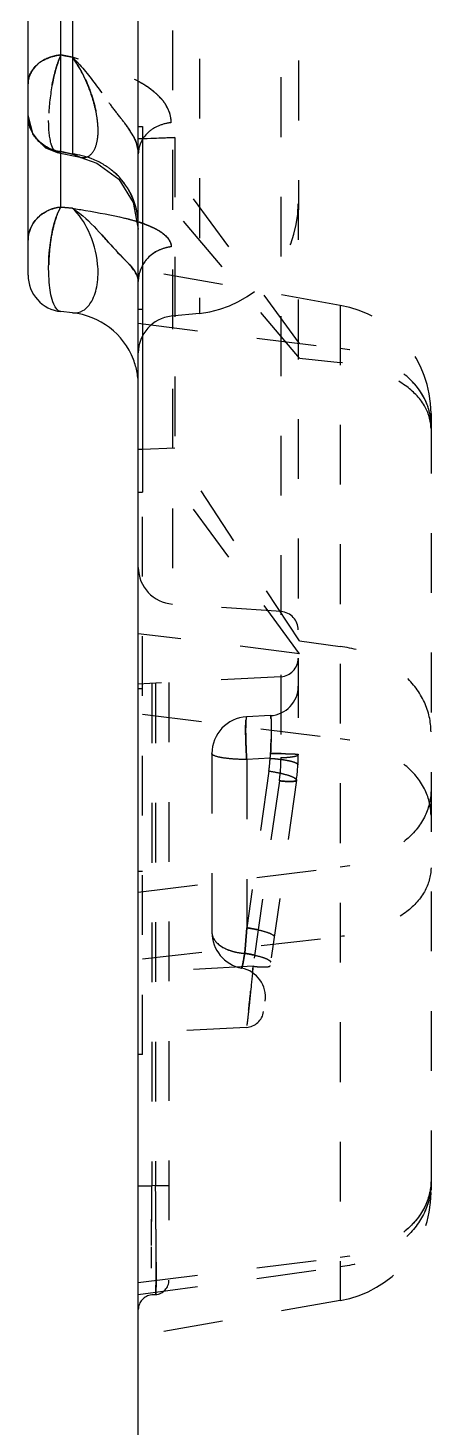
# Model space of a CAD drawing. Header units: millimetres. Extents: x 1727 to 4210, y -6182 to 759.
# Drawn here: x 2841.48 to 2852.5, y -2806.55 to -2768.27 of the extents above; entities that cross this region are included whole.
import ezdxf

# ---------------------------------------------------------------- set-up
doc = ezdxf.new("R2010")
doc.units = ezdxf.units.MM
doc.header["$LTSCALE"] = 16.335
doc.linetypes.add('HIDDEN', pattern=[0.2, 0.1, -0.1])
doc.layers.get('0').update_dxf_attribs({"linetype": 'CONTINUOUS'})
doc.layers.add('DEFAULT_2', color=8, linetype='HIDDEN')

msp = doc.modelspace()

# ---------------------------------------------------------------- linework, layer by layer
at = {"color": 7, "linetype": 'Continuous'}
for p, q in [((2844.498, -2882.769), (2844.498, -2532.769)), ((2841.483, -2775.023), (2841.483, -2754.412)), ((2842.383, -2773.165), (2842.383, -2763.16)), ((2842.698, -2763.158), (2842.698, -2771.713)), ((2841.483, -2770.688), (2841.61, -2771.178)), ((2844.498, -2770.963), (2844.608, -2770.963)), ((2844.608, -2770.963), (2844.608, -2780.963)), ((2842.282, -2771.672), (2842.383, -2771.647)), ((2842.282, -2771.672), (2842.904, -2771.803)), ((2842.384, -2771.647), (2842.488, -2771.669)), ((2842.488, -2771.669), (2842.592, -2771.691)), ((2842.592, -2771.691), (2842.696, -2771.713)), ((2842.903, -2771.803), (2842.698, -2771.713)), ((2842.903, -2771.803), (2843.366, -2771.961)), ((2843.366, -2771.961), (2843.963, -2772.405)), ((2843.963, -2772.405), (2844.359, -2773.035)), ((2842.383, -2773.165), (2842.488, -2773.175)), ((2842.488, -2773.175), (2842.698, -2773.196)), ((2842.698, -2776.056), (2842.383, -2776.023)), ((2844.498, -2780.963), (2844.608, -2780.963))]:
    msp.add_line(p, q, dxfattribs=at)
msp.add_lwpolyline([(2841.61, -2771.178), (2841.959, -2771.543), (2842.282, -2771.672)], dxfattribs=at)
for centre, radius, start, end in [((2842.499, -2770.653), 1.018, 201.3864, 205.0278), ((2842.45, -2773.838), 2.139, 55.4267, 63.6477), ((2842.509, -2773.749), 2.032, 52.8645, 55.3856), ((2842.488, -2775.023), 1.005, 180, 264), ((2842.488, -2778.055), 2.01, 21, 84)]:
    msp.add_arc(centre, radius, start, end, dxfattribs=at)
for points, knots in [([(2841.551, -2771.024), (2841.54, -2770.995), (2841.502, -2770.882), (2841.483, -2770.761), (2841.483, -2770.673)], [0, 0, 0, 0, 0.2618, 1, 1, 1, 1]), ([(2843.399, -2771.921), (2843.343, -2771.893), (2843.119, -2771.794), (2842.878, -2771.731), (2842.698, -2771.713)], [0, 0, 0, 0, 0.259003, 1, 1, 1, 1]), ([(2842.383, -2773.165), (2842.143, -2773.188), (2841.682, -2773.387), (2841.483, -2773.855), (2841.483, -2774.071)], [0, 0, 0, 0, 0.527022, 1, 1, 1, 1]), ([(2842.246, -2773.462), (2842.256, -2773.433), (2842.293, -2773.33), (2842.34, -2773.23), (2842.383, -2773.165)], [0, 0, 0, 0, 0.28418, 1, 1, 1, 1]), ([(2842.698, -2773.196), (2842.818, -2773.216), (2843.293, -2773.297), (2843.768, -2773.381), (2844.119, -2773.465)], [0, 0, 0, 0, 0.252632, 1, 1, 1, 1]), ([(2842.698, -2773.196), (2842.767, -2773.239), (2843.065, -2773.449), (2843.313, -2773.718), (2843.501, -2773.927)], [0, 0, 0, 0, 0.22542, 1, 1, 1, 1]), ([(2843.386, -2774.721), (2843.353, -2774.409), (2843.203, -2773.854), (2842.885, -2773.365), (2842.698, -2773.196)], [0, 0, 0, 0, 0.552721, 1, 1, 1, 1]), ([(2842.139, -2773.87), (2842.146, -2773.833), (2842.176, -2773.695), (2842.213, -2773.56), (2842.246, -2773.462)], [0, 0, 0, 0, 0.268256, 1, 1, 1, 1]), ([(2842.072, -2775.303), (2842.059, -2775.19), (2842.029, -2774.712), (2842.067, -2774.228), (2842.139, -2773.87)], [0, 0, 0, 0, 0.237272, 1, 1, 1, 1]), ([(2843.501, -2773.927), (2843.664, -2774.11), (2843.958, -2774.446), (2844.292, -2774.753), (2844.403, -2774.923)], [0, 0, 0, 0, 0.546458, 1, 1, 1, 1]), ([(2842.698, -2776.056), (2842.795, -2776.066), (2843.024, -2776.016), (2843.269, -2775.711), (2843.401, -2775.26), (2843.406, -2774.909), (2843.386, -2774.721)], [0, 0, 0, 0, 0.174561, 0.383707, 0.663149, 1, 1, 1, 1]), ([(2842.383, -2776.023), (2842.291, -2776.013), (2842.124, -2775.726), (2842.092, -2775.479), (2842.072, -2775.303)], [0, 0, 0, 0, 0.34278, 1, 1, 1, 1])]:
    msp.add_open_spline(points, degree=3, knots=knots, dxfattribs=at)
for points in [[(2841.741, -2771.328), (2841.674, -2771.257), (2841.618, -2771.173), (2841.577, -2771.084)], [(2842.032, -2771.542), (2841.924, -2771.489), (2841.823, -2771.416), (2841.741, -2771.328)], [(2842.383, -2771.647), (2842.261, -2771.635), (2842.141, -2771.597), (2842.032, -2771.542)], [(2843.981, -2772.35), (2843.907, -2772.269), (2843.824, -2772.195), (2843.736, -2772.129)], [(2844.359, -2772.959), (2844.271, -2772.737), (2844.143, -2772.526), (2843.981, -2772.35)], [(2844.119, -2773.465), (2844.253, -2773.497), (2844.386, -2773.533), (2844.517, -2773.575)]]:
    msp.add_open_spline(points, degree=3, dxfattribs=at)
at = {"layer": 'DEFAULT_2', "color": 8, "linetype": 'HIDDEN'}
for p, q in [((2848.899, -2605.811), (2848.869, -2788.13)), ((2848.393, -2609.533), (2848.397, -2788.216)), ((2845.432, -2611.519), (2845.432, -2784.018)), ((2846.169, -2622.096), (2846.169, -2776.07)), ((2842.698, -2769.067), (2842.383, -2769.004)), ((2842.383, -2769.004), (2842.488, -2769.025)), ((2842.488, -2769.025), (2842.698, -2769.067)), ((2844.498, -2771.299), (2845.498, -2771.261)), ((2844.62, -2771.294), (2844.498, -2771.299)), ((2845.498, -2771.261), (2844.62, -2771.294)), ((2845.498, -2771.261), (2845.498, -2780.726)), ((2842.282, -2771.672), (2842.281, -2771.672)), ((2842.696, -2771.713), (2842.384, -2771.647)), ((2842.904, -2771.803), (2842.905, -2771.803)), ((2848.899, -2776.891), (2845.498, -2772.241)), ((2842.698, -2773.196), (2842.383, -2773.165)), ((2844.359, -2773.035), (2844.498, -2773.766)), ((2848.899, -2777.295), (2845.498, -2773.274)), ((2850.019, -2775.851), (2844.498, -2774.878)), ((2850.019, -2775.851), (2850.019, -2803.062)), ((2844.608, -2775.963), (2844.498, -2775.963)), ((2844.498, -2776.342), (2850.019, -2777.031)), ((2846.169, -2776.07), (2845.398, -2776.151)), ((2848.899, -2777.295), (2850.019, -2777.416)), ((2852.498, -2778.812), (2852.498, -2800.106)), ((2844.498, -2779.784), (2844.608, -2779.78)), ((2844.608, -2779.78), (2845.498, -2779.747)), ((2848.899, -2785.021), (2845.498, -2779.821)), ((2848.899, -2785.376), (2845.498, -2780.726)), ((2844.608, -2796.332), (2844.608, -2780.963)), ((2848.402, -2784.226), (2845.432, -2784.018)), ((2848.899, -2785.376), (2844.498, -2784.828)), ((2848.899, -2785.021), (2850.019, -2785.177)), ((2848.394, -2786.004), (2844.498, -2786.209)), ((2844.863, -2786.189), (2844.863, -2799.921)), ((2844.97, -2786.184), (2844.97, -2799.912)), ((2845.335, -2786.165), (2845.335, -2802.502)), ((2844.608, -2786.332), (2844.498, -2786.332)), ((2844.608, -2787.028), (2850.019, -2787.703)), ((2848.107, -2787.069), (2847.46, -2787.103)), ((2846.508, -2788.107), (2846.508, -2792.987)), ((2848.101, -2788.236), (2847.46, -2788.27)), ((2847.46, -2788.27), (2847.46, -2792.869)), ((2848.066, -2788.591), (2847.46, -2792.869)), ((2848.353, -2788.85), (2847.635, -2793.921)), ((2848.82, -2788.835), (2847.924, -2795.162)), ((2844.498, -2791.899), (2850.019, -2791.21)), ((2844.608, -2791.332), (2844.498, -2791.332)), ((2844.608, -2793.716), (2850.019, -2793.109)), ((2847.405, -2793.568), (2847.46, -2792.869)), ((2847.46, -2792.869), (2847.423, -2793.334)), ((2847.423, -2793.334), (2847.405, -2793.568)), ((2847.635, -2793.921), (2845.335, -2794.041)), ((2847.626, -2794.006), (2847.635, -2793.921)), ((2847.616, -2794.107), (2847.626, -2794.006)), ((2847.452, -2795.593), (2845.335, -2795.704)), ((2844.608, -2796.332), (2844.498, -2796.332)), ((2844.498, -2799.921), (2844.863, -2799.921)), ((2844.97, -2799.912), (2844.863, -2799.921)), ((2844.97, -2799.912), (2845.335, -2799.912)), ((2844.498, -2802.571), (2850.019, -2801.883)), ((2844.498, -2802.896), (2850.019, -2802.144)), ((2850.019, -2803.062), (2844.498, -2804.035)), ((2844.97, -2802.901), (2844.863, -2802.91))]:
    msp.add_line(p, q, dxfattribs=at)
for centre, radius, start, end in [((2843.904, -2771.284), 1.631, 43.8589, 45.7658), ((2845.337, -2771.747), 0.845, 150.8371, 155.6882), ((2845.854, -2773.071), 3.015, 276, 0), ((2842.772, -2773.663), 1.726, 0.0736, 6.4491), ((2843.37, -2777.135), 3.74, 69.6895, 72.137), ((2845.484, -2775.228), 0.99, 153.4151, 159.9496), ((2849.498, -2778.806), 3, 0, 80), ((2845.503, -2777.15), 1.005, 96, 180), ((2842.488, -2778.055), 2.01, 0, 21), ((2845.503, -2783.015), 1.005, 180, 266), ((2848.367, -2784.727), 0.502, 0, 86), ((2848.367, -2785.503), 0.502, 273.1169, 0), ((2848.065, -2786.266), 0.804, 273, 0), ((2847.513, -2788.107), 1.005, 93, 180), ((2828.867, -2787.269), 19.265, 357.5157, 358.6909), ((2846.859, -2788.05), 1.256, 351.4533, 357.5118), ((2848.071, -2810.457), 22.353, 89.153, 89.8909), ((2843.844, -2788.13), 5.025, 351.9403, 0), ((2843.887, -2788), 4.221, 351.9403, 356.7822), ((2843.894, -2788.216), 4.504, 351.9397, 0.0068), ((2847.513, -2792.987), 1.005, 180, 259.0257), ((2846.829, -2797.174), 4.351, 77.6018, 81.6587), ((2813.586, -2788.036), 34.269, 350.4982, 350.7099), ((2846.78, -2797.567), 4.048, 77.1166, 81.1147), ((2836.488, -2791.868), 11.049, 350.0627, 350.4967), ((2847.168, -2794.763), 0.804, 351.9403, 79.0293), ((2792.651, -2789.128), 55.189, 353.7666, 354.328), ((2847.426, -2795.092), 0.502, 273, 351.9403), ((3086.521, -2802.72), 241.675, 179.3365, 179.59237), ((2595.547, -2802.787), 249.44, 0.41738, 0.66034), ((2849.498, -2800.108), 3, 280, 0), ((2653.178, -2802.351), 191.807, 0.28791, 0.41254), ((2973.778, -2802.085), 128.93, 179.78223, 179.91193), ((2707.758, -2802.085), 137.226, 0.03063, 0.29141), ((2933.132, -2802.032), 88.283, 179.90593, 180.09408), ((2844.935, -2802.502), 0.4, 275, 360), ((2844.898, -2803.308), 0.4, 95, 180)]:
    msp.add_arc(centre, radius, start, end, dxfattribs=at)
for points, knots in [([(2841.483, -2769.792), (2841.483, -2769.6), (2841.649, -2769.285), (2842.028, -2769.074), (2842.263, -2769.014), (2842.383, -2769.004)], [0, 0, 0, 0, 0.44668, 0.72008, 1, 1, 1, 1]), ([(2842.383, -2769.004), (2842.207, -2769.019), (2841.875, -2769.117), (2841.62, -2769.366), (2841.551, -2769.508)], [0, 0, 0, 0, 0.526513, 1, 1, 1, 1]), ([(2842.383, -2769.004), (2842.275, -2769.236), (2842.133, -2769.78), (2842.031, -2770.571), (2842.05, -2771.203), (2842.145, -2771.555), (2842.236, -2771.662), (2842.281, -2771.672)], [0, 0, 0, 0, 0.276721, 0.601, 0.865729, 0.949547, 1, 1, 1, 1]), ([(2842.246, -2769.383), (2842.256, -2769.348), (2842.295, -2769.22), (2842.341, -2769.093), (2842.383, -2769.004)], [0, 0, 0, 0, 0.27328, 1, 1, 1, 1]), ([(2844.497, -2771.704), (2844.498, -2771.478), (2844.325, -2771.124), (2844.012, -2770.722), (2843.651, -2770.258), (2843.245, -2769.679), (2842.886, -2769.248), (2842.698, -2769.067)], [0, 0, 0, 0, 0.210758, 0.340357, 0.480132, 0.756505, 1, 1, 1, 1]), ([(2845.397, -2770.857), (2845.398, -2770.747), (2845.349, -2770.515), (2845.149, -2770.203), (2844.845, -2769.933), (2844.336, -2769.619), (2843.603, -2769.345), (2843.001, -2769.159), (2842.698, -2769.067)], [0, 0, 0, 0, 0.096272, 0.200995, 0.319083, 0.448523, 0.722234, 1, 1, 1, 1]), ([(2842.698, -2769.067), (2842.883, -2769.322), (2843.113, -2769.762), (2843.313, -2770.388), (2843.402, -2770.864), (2843.403, -2771.282), (2843.317, -2771.601), (2843.137, -2771.81), (2842.973, -2771.819), (2842.904, -2771.804)], [0, 0, 0, 0, 0.299029, 0.464922, 0.623315, 0.756555, 0.858183, 0.932657, 1, 1, 1, 1]), ([(2843.303, -2770.394), (2843.271, -2770.267), (2843.13, -2769.8), (2842.907, -2769.355), (2842.698, -2769.067)], [0, 0, 0, 0, 0.268634, 1, 1, 1, 1]), ([(2842.698, -2769.067), (2842.767, -2769.134), (2843.059, -2769.439), (2843.309, -2769.781), (2843.501, -2770.043)], [0, 0, 0, 0, 0.228895, 1, 1, 1, 1]), ([(2842.139, -2769.842), (2842.146, -2769.802), (2842.177, -2769.648), (2842.214, -2769.495), (2842.246, -2769.383)], [0, 0, 0, 0, 0.260234, 1, 1, 1, 1]), ([(2841.551, -2769.508), (2841.54, -2769.532), (2841.502, -2769.622), (2841.483, -2769.72), (2841.483, -2769.792)], [0, 0, 0, 0, 0.265891, 1, 1, 1, 1]), ([(2845.042, -2770.116), (2845.008, -2770.082), (2844.857, -2769.947), (2844.687, -2769.834), (2844.552, -2769.758)], [0, 0, 0, 0, 0.238028, 1, 1, 1, 1]), ([(2845.397, -2770.857), (2845.397, -2770.733), (2845.334, -2770.469), (2845.176, -2770.253), (2845.08, -2770.154)], [0, 0, 0, 0, 0.474277, 1, 1, 1, 1]), ([(2843.386, -2770.846), (2843.382, -2770.809), (2843.362, -2770.657), (2843.332, -2770.507), (2843.303, -2770.394)], [0, 0, 0, 0, 0.240766, 1, 1, 1, 1]), ([(2841.483, -2770.673), (2841.483, -2770.903), (2841.668, -2771.392), (2842.14, -2771.622), (2842.383, -2771.647)], [0, 0, 0, 0, 0.485106, 1, 1, 1, 1]), ([(2842.281, -2771.672), (2842.241, -2771.663), (2842.159, -2771.578), (2842.063, -2771.282), (2842.047, -2771.005), (2842.047, -2770.798)], [0, 0, 0, 0, 0.131025, 0.339446, 1, 1, 1, 1]), ([(2842.904, -2771.804), (2842.975, -2771.819), (2843.144, -2771.808), (2843.325, -2771.586), (2843.407, -2771.253), (2843.402, -2770.992), (2843.386, -2770.846)], [0, 0, 0, 0, 0.17613, 0.373248, 0.644408, 1, 1, 1, 1]), ([(2845.398, -2770.856), (2845.281, -2770.867), (2845.048, -2770.928), (2844.662, -2771.158), (2844.497, -2771.496), (2844.497, -2771.704)], [0, 0, 0, 0, 0.263676, 0.530732, 1, 1, 1, 1]), ([(2844.217, -2770.995), (2844.235, -2771.022), (2844.303, -2771.122), (2844.365, -2771.227), (2844.403, -2771.308)], [0, 0, 0, 0, 0.262687, 1, 1, 1, 1]), ([(2844.403, -2771.308), (2844.418, -2771.341), (2844.469, -2771.467), (2844.497, -2771.604), (2844.497, -2771.704)], [0, 0, 0, 0, 0.26541, 1, 1, 1, 1]), ([(2844.498, -2773.661), (2844.498, -2773.191), (2844.116, -2772.212), (2843.173, -2771.762), (2842.698, -2771.713)], [0, 0, 0, 0, 0.495684, 1, 1, 1, 1]), ([(2844.567, -2771.399), (2844.555, -2771.424), (2844.517, -2771.522), (2844.497, -2771.627), (2844.497, -2771.704)], [0, 0, 0, 0, 0.262458, 1, 1, 1, 1]), ([(2841.483, -2774.071), (2841.483, -2773.855), (2841.682, -2773.387), (2842.143, -2773.188), (2842.383, -2773.165)], [0, 0, 0, 0, 0.472975, 1, 1, 1, 1]), ([(2842.383, -2773.165), (2842.324, -2773.253), (2842.23, -2773.483), (2842.129, -2773.876), (2842.063, -2774.34), (2842.04, -2774.823), (2842.059, -2775.273), (2842.125, -2775.644), (2842.21, -2775.901), (2842.328, -2776.017), (2842.383, -2776.023)], [0, 0, 0, 0, 0.105393, 0.244657, 0.405536, 0.572143, 0.727058, 0.854945, 0.94545, 1, 1, 1, 1]), ([(2844.497, -2775.196), (2844.498, -2775.028), (2844.298, -2774.772), (2844.009, -2774.482), (2843.652, -2774.107), (2843.256, -2773.636), (2842.887, -2773.313), (2842.698, -2773.196)], [0, 0, 0, 0, 0.185834, 0.317745, 0.464922, 0.753922, 1, 1, 1, 1]), ([(2844.487, -2773.469), (2844.482, -2773.427), (2844.456, -2773.253), (2844.407, -2773.083), (2844.359, -2772.959)], [0, 0, 0, 0, 0.243567, 1, 1, 1, 1]), ([(2844.119, -2773.464), (2844.238, -2773.493), (2844.485, -2773.559), (2844.835, -2773.687), (2845.184, -2773.863), (2845.398, -2774.098), (2845.397, -2774.251)], [0, 0, 0, 0, 0.23386, 0.489625, 0.706531, 1, 1, 1, 1]), ([(2844.668, -2773.627), (2844.693, -2773.637), (2844.79, -2773.674), (2844.884, -2773.716), (2844.952, -2773.75)], [0, 0, 0, 0, 0.26155, 1, 1, 1, 1]), ([(2845.08, -2773.823), (2845.128, -2773.853), (2845.274, -2773.955), (2845.397, -2774.126), (2845.397, -2774.251)], [0, 0, 0, 0, 0.310906, 1, 1, 1, 1]), ([(2845.398, -2774.251), (2845.161, -2774.275), (2844.694, -2774.487), (2844.497, -2774.967), (2844.497, -2775.196)], [0, 0, 0, 0, 0.509364, 1, 1, 1, 1]), ([(2845.398, -2774.251), (2845.368, -2774.254), (2845.248, -2774.272), (2845.131, -2774.311), (2845.047, -2774.352)], [0, 0, 0, 0, 0.240634, 1, 1, 1, 1]), ([(2844.403, -2774.923), (2844.417, -2774.946), (2844.466, -2775.03), (2844.497, -2775.126), (2844.497, -2775.196)], [0, 0, 0, 0, 0.280939, 1, 1, 1, 1]), ([(2852.498, -2779.12), (2852.498, -2778.87), (2852.358, -2778.341), (2851.8, -2777.694), (2850.988, -2777.23), (2850.353, -2777.072), (2850.019, -2777.031)], [0, 0, 0, 0, 0.213008, 0.447646, 0.712014, 1, 1, 1, 1]), ([(2852.498, -2779.222), (2852.498, -2779.005), (2852.347, -2778.53), (2851.782, -2777.979), (2850.977, -2777.585), (2850.351, -2777.452), (2850.019, -2777.416)], [0, 0, 0, 0, 0.197155, 0.426272, 0.697138, 1, 1, 1, 1]), ([(2852.317, -2778.394), (2852.286, -2778.335), (2852.147, -2778.097), (2851.956, -2777.891), (2851.796, -2777.756)], [0, 0, 0, 0, 0.239843, 1, 1, 1, 1]), ([(2852.498, -2779.12), (2852.498, -2778.934), (2852.448, -2778.68), (2852.346, -2778.452), (2852.317, -2778.394)], [0, 0, 0, 0, 0.742559, 1, 1, 1, 1]), ([(2852.498, -2787.515), (2852.498, -2787.237), (2852.364, -2786.659), (2851.814, -2785.931), (2851, -2785.405), (2850.355, -2785.224), (2850.019, -2785.177)], [0, 0, 0, 0, 0.225272, 0.464627, 0.72408, 1, 1, 1, 1]), ([(2847.46, -2788.27), (2847.447, -2788.06), (2847.433, -2787.702), (2847.427, -2787.344), (2847.439, -2787.197)], [0, 0, 0, 0, 0.589092, 1, 1, 1, 1]), ([(2847.46, -2787.103), (2847.451, -2787.104), (2847.445, -2787.149), (2847.436, -2787.206), (2847.433, -2787.323), (2847.431, -2787.468), (2847.433, -2787.646), (2847.441, -2787.916), (2847.451, -2788.127), (2847.46, -2788.27)], [0, 0, 0, 0, 0.023052, 0.083065, 0.179094, 0.306582, 0.459897, 0.632086, 1, 1, 1, 1]), ([(2848.107, -2787.069), (2848.115, -2787.069), (2848.118, -2787.11), (2848.126, -2787.156), (2848.128, -2787.257), (2848.131, -2787.382), (2848.13, -2787.538), (2848.126, -2787.781), (2848.119, -2787.973), (2848.114, -2788.104)], [0, 0, 0, 0, 0.021289, 0.079028, 0.171264, 0.295071, 0.446713, 0.619614, 1, 1, 1, 1]), ([(2848.123, -2787.149), (2848.122, -2787.129), (2848.117, -2787.11), (2848.115, -2787.069), (2848.107, -2787.069)], [0, 0, 0, 0, 0.730682, 1, 1, 1, 1]), ([(2852.498, -2789.792), (2852.498, -2789.543), (2852.358, -2789.013), (2851.8, -2788.366), (2850.988, -2787.903), (2850.353, -2787.745), (2850.019, -2787.703)], [0, 0, 0, 0, 0.213008, 0.447646, 0.712014, 1, 1, 1, 1]), ([(2847.46, -2788.27), (2847.337, -2788.269), (2847.114, -2788.261), (2846.808, -2788.227), (2846.629, -2788.191), (2846.508, -2788.138), (2846.508, -2788.107)], [0, 0, 0, 0, 0.374637, 0.690182, 0.904675, 1, 1, 1, 1]), ([(2848.114, -2788.104), (2848.208, -2788.104), (2848.347, -2788.106), (2848.526, -2788.109), (2848.643, -2788.112), (2848.734, -2788.116), (2848.808, -2788.118), (2848.84, -2788.127), (2848.869, -2788.125), (2848.869, -2788.13)], [0, 0, 0, 0, 0.373832, 0.551941, 0.70857, 0.83379, 0.924741, 0.980365, 1, 1, 1, 1]), ([(2848.397, -2788.216), (2848.458, -2788.215), (2848.569, -2788.211), (2848.72, -2788.193), (2848.81, -2788.174), (2848.869, -2788.146), (2848.869, -2788.13)], [0, 0, 0, 0, 0.373471, 0.688584, 0.902707, 1, 1, 1, 1]), ([(2848.643, -2788.112), (2848.66, -2788.113), (2848.715, -2788.115), (2848.769, -2788.117), (2848.807, -2788.12)], [0, 0, 0, 0, 0.306361, 1, 1, 1, 1]), ([(2848.807, -2788.12), (2848.823, -2788.122), (2848.837, -2788.127), (2848.869, -2788.125), (2848.869, -2788.13)], [0, 0, 0, 0, 0.73995, 1, 1, 1, 1]), ([(2848.869, -2788.13), (2848.869, -2788.133), (2848.862, -2788.151), (2848.842, -2788.159), (2848.827, -2788.164)], [0, 0, 0, 0, 0.163511, 1, 1, 1, 1]), ([(2848.82, -2788.835), (2848.823, -2788.809), (2848.731, -2788.751), (2848.589, -2788.701), (2848.345, -2788.637), (2848.165, -2788.606), (2848.066, -2788.591)], [0, 0, 0, 0, 0.096487, 0.311755, 0.627334, 1, 1, 1, 1]), ([(2848.101, -2788.236), (2848.197, -2788.242), (2848.376, -2788.259), (2848.622, -2788.299), (2848.767, -2788.339), (2848.863, -2788.387), (2848.861, -2788.412)], [0, 0, 0, 0, 0.362389, 0.689609, 0.906282, 1, 1, 1, 1]), ([(2848.101, -2788.236), (2848.24, -2788.245), (2848.475, -2788.273), (2848.712, -2788.316), (2848.801, -2788.358)], [0, 0, 0, 0, 0.587121, 1, 1, 1, 1]), ([(2848.801, -2788.358), (2848.81, -2788.362), (2848.833, -2788.374), (2848.862, -2788.395), (2848.861, -2788.412)], [0, 0, 0, 0, 0.367819, 1, 1, 1, 1]), ([(2848.82, -2788.835), (2848.818, -2788.85), (2848.756, -2788.867), (2848.668, -2788.872), (2848.52, -2788.869), (2848.412, -2788.858), (2848.353, -2788.85)], [0, 0, 0, 0, 0.095003, 0.308023, 0.623684, 1, 1, 1, 1]), ([(2848.353, -2788.85), (2848.412, -2788.858), (2848.52, -2788.869), (2848.668, -2788.872), (2848.756, -2788.867), (2848.818, -2788.85), (2848.82, -2788.835)], [0, 0, 0, 0, 0.376306, 0.691966, 0.905004, 1, 1, 1, 1]), ([(2848.765, -2788.774), (2848.774, -2788.779), (2848.796, -2788.793), (2848.822, -2788.817), (2848.82, -2788.835)], [0, 0, 0, 0, 0.360162, 1, 1, 1, 1]), ([(2852.498, -2789.121), (2852.498, -2789.37), (2852.358, -2789.9), (2851.8, -2790.547), (2850.988, -2791.011), (2850.353, -2791.169), (2850.019, -2791.21)], [0, 0, 0, 0, 0.213008, 0.447646, 0.712014, 1, 1, 1, 1]), ([(2852.498, -2791.232), (2852.498, -2791.457), (2852.35, -2791.946), (2851.787, -2792.521), (2850.979, -2792.932), (2850.351, -2793.072), (2850.019, -2793.109)], [0, 0, 0, 0, 0.201359, 0.431876, 0.701007, 1, 1, 1, 1]), ([(2846.508, -2792.987), (2846.508, -2793.057), (2846.561, -2793.214), (2846.762, -2793.394), (2847.054, -2793.522), (2847.282, -2793.559), (2847.405, -2793.568)], [0, 0, 0, 0, 0.183074, 0.404847, 0.680902, 1, 1, 1, 1]), ([(2846.508, -2792.987), (2846.508, -2793.096), (2846.651, -2793.351), (2846.901, -2793.458), (2847.046, -2793.503)], [0, 0, 0, 0, 0.417149, 1, 1, 1, 1]), ([(2847.46, -2792.869), (2847.556, -2792.883), (2847.736, -2792.915), (2847.981, -2792.976), (2848.125, -2793.03), (2848.218, -2793.087), (2848.214, -2793.112)], [0, 0, 0, 0, 0.361054, 0.688451, 0.905686, 1, 1, 1, 1]), ([(2847.046, -2793.503), (2847.074, -2793.512), (2847.192, -2793.544), (2847.313, -2793.562), (2847.405, -2793.568)], [0, 0, 0, 0, 0.240493, 1, 1, 1, 1]), ([(2847.405, -2793.568), (2847.396, -2793.621), (2847.38, -2793.714), (2847.36, -2793.85), (2847.339, -2793.912), (2847.332, -2793.975), (2847.321, -2793.973)], [0, 0, 0, 0, 0.389372, 0.70616, 0.919248, 1, 1, 1, 1]), ([(2847.405, -2793.568), (2847.496, -2793.582), (2847.667, -2793.614), (2847.897, -2793.675), (2848.034, -2793.728), (2848.119, -2793.786), (2848.115, -2793.81)], [0, 0, 0, 0, 0.36216, 0.686966, 0.903273, 1, 1, 1, 1]), ([(2847.321, -2793.973), (2847.326, -2793.974), (2847.334, -2793.947), (2847.344, -2793.916), (2847.357, -2793.85), (2847.365, -2793.802), (2847.37, -2793.775)], [0, 0, 0, 0, 0.077926, 0.280292, 0.593628, 1, 1, 1, 1]), ([(2847.635, -2793.921), (2847.613, -2794.14), (2847.583, -2794.455), (2847.542, -2794.854), (2847.516, -2795.101), (2847.493, -2795.302), (2847.478, -2795.439), (2847.466, -2795.518), (2847.462, -2795.559), (2847.455, -2795.577), (2847.455, -2795.593), (2847.452, -2795.593)], [0, 0, 0, 0, 0.392497, 0.565059, 0.714373, 0.835827, 0.925695, 0.957741, 0.980877, 0.994979, 1, 1, 1, 1]), ([(2847.635, -2793.921), (2847.696, -2793.928), (2847.804, -2793.939), (2847.952, -2793.943), (2848.037, -2793.937), (2848.099, -2793.921), (2848.102, -2793.905)], [0, 0, 0, 0, 0.391713, 0.691804, 0.898574, 1, 1, 1, 1]), ([(2848.063, -2793.75), (2848.071, -2793.755), (2848.092, -2793.769), (2848.118, -2793.793), (2848.115, -2793.81)], [0, 0, 0, 0, 0.359719, 1, 1, 1, 1]), ([(2844.863, -2799.921), (2844.86, -2800.116), (2844.857, -2800.498), (2844.852, -2801.052), (2844.849, -2801.563), (2844.848, -2802.01), (2844.849, -2802.336), (2844.851, -2802.551), (2844.851, -2802.676), (2844.855, -2802.772), (2844.854, -2802.848), (2844.862, -2802.88), (2844.858, -2802.91), (2844.863, -2802.91)], [0, 0, 0, 0, 0.195372, 0.383256, 0.556388, 0.708028, 0.832287, 0.88261, 0.924402, 0.957276, 0.980938, 0.995193, 1, 1, 1, 1]), ([(2844.97, -2802.901), (2844.975, -2802.9), (2844.97, -2802.871), (2844.979, -2802.837), (2844.978, -2802.761), (2844.981, -2802.665), (2844.982, -2802.539), (2844.984, -2802.323), (2844.984, -2801.998), (2844.983, -2801.551), (2844.981, -2801.041), (2844.976, -2800.488), (2844.972, -2800.106), (2844.97, -2799.912)], [0, 0, 0, 0, 0.005011, 0.019472, 0.04334, 0.076394, 0.118336, 0.168766, 0.29308, 0.44457, 0.617404, 0.80493, 1, 1, 1, 1]), ([(2852.498, -2799.793), (2852.498, -2800.043), (2852.358, -2800.573), (2851.8, -2801.219), (2850.988, -2801.683), (2850.353, -2801.841), (2850.019, -2801.883)], [0, 0, 0, 0, 0.213008, 0.447646, 0.712014, 1, 1, 1, 1]), ([(2852.498, -2799.863), (2852.498, -2800.134), (2852.363, -2800.701), (2851.811, -2801.411), (2850.997, -2801.923), (2850.354, -2802.098), (2850.019, -2802.144)], [0, 0, 0, 0, 0.222597, 0.46089, 0.721405, 1, 1, 1, 1]), ([(2852.498, -2799.793), (2852.498, -2799.98), (2852.448, -2800.233), (2852.346, -2800.462), (2852.317, -2800.519)], [0, 0, 0, 0, 0.742559, 1, 1, 1, 1]), ([(2852.498, -2799.863), (2852.498, -2800.066), (2852.449, -2800.34), (2852.346, -2800.592), (2852.317, -2800.655)], [0, 0, 0, 0, 0.744614, 1, 1, 1, 1]), ([(2852.317, -2800.519), (2852.286, -2800.578), (2852.147, -2800.816), (2851.956, -2801.022), (2851.796, -2801.157)], [0, 0, 0, 0, 0.239843, 1, 1, 1, 1]), ([(2844.984, -2802.011), (2844.984, -2802.113), (2844.983, -2802.396), (2844.986, -2802.679), (2844.975, -2802.859)], [0, 0, 0, 0, 0.360673, 1, 1, 1, 1]), ([(2844.975, -2802.859), (2844.975, -2802.87), (2844.971, -2802.879), (2844.974, -2802.9), (2844.97, -2802.901)], [0, 0, 0, 0, 0.740806, 1, 1, 1, 1])]:
    msp.add_open_spline(points, degree=3, knots=knots, dxfattribs=at)
for points in [[(2844.124, -2770.868), (2844.155, -2770.91), (2844.186, -2770.952), (2844.217, -2770.995)], [(2844.952, -2773.75), (2844.996, -2773.773), (2845.039, -2773.797), (2845.08, -2773.823)], [(2845.047, -2774.352), (2844.94, -2774.403), (2844.838, -2774.473), (2844.756, -2774.56)], [(2844.756, -2774.56), (2844.693, -2774.626), (2844.64, -2774.703), (2844.599, -2774.785)], [(2844.554, -2774.888), (2844.518, -2774.986), (2844.497, -2775.092), (2844.497, -2775.196)]]:
    msp.add_open_spline(points, degree=3, dxfattribs=at)

doc.saveas('drawing.dxf')
